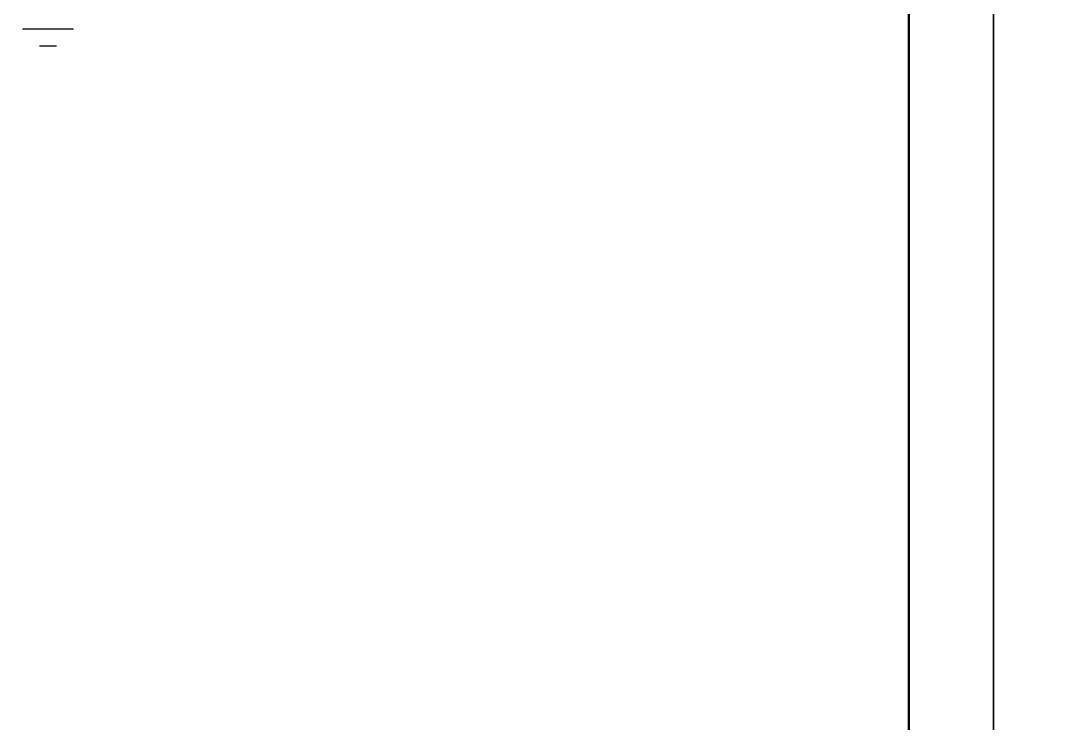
# Model space of a CAD drawing. Header units: millimetres. Extents: x -920 to 3495, y -90 to 589.
# Drawn here: x 362.6 to 424, y 61 to 102.5 of the extents above; entities that cross this region are included whole.
import ezdxf

# ---------------------------------------------------------------- set-up
doc = ezdxf.new("R2010")
doc.units = ezdxf.units.MM

# ---------------------------------------------------------------- blocks, each defined once
blk = doc.blocks.new('Формат_А3')
blk.add_lwpolyline([(-420, 297), (0, 297), (0, 0), (-420, 0)], close=True)
at = {"lineweight": 50}
blk.add_lwpolyline([(-400, 292), (-5, 292), (-5, 5), (-400, 5)], close=True, dxfattribs=at)

msp = doc.modelspace()

# ---------------------------------------------------------------- linework, layer by layer
at = {"ltscale": 4.32}
for p, q in [((365.674, 102), (362.674, 102)), ((364.674, 101), (363.674, 101))]:
    msp.add_line(p, q, dxfattribs=at)

# ---------------------------------------------------------------- block references
at = {"color": 1}
for p in [(420, 0), (840, 0)]:
    msp.add_blockref('Формат_А3', p, dxfattribs=at)

doc.saveas('drawing.dxf')
